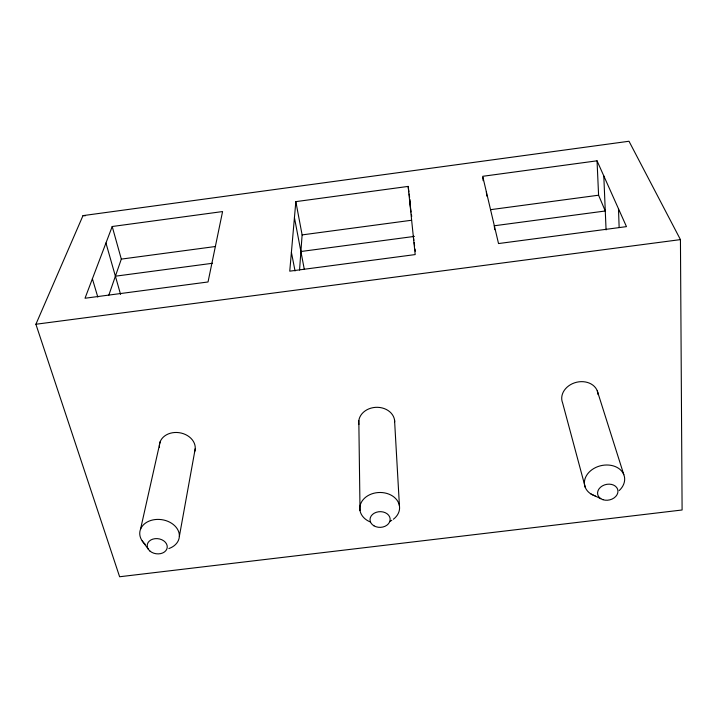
<?xml version="1.0" encoding="UTF-8"?>
<svg xmlns="http://www.w3.org/2000/svg" width="718" height="718" viewBox="0 0 718 718"><rect width="100%" height="100%" fill="white"/><g stroke="black" fill="none" stroke-linecap="round" stroke-linejoin="round"><path stroke-width="1.08" d="M299.55 270.04L302.116 234.903L295.834 201.632L408.156 186.411L408.892 191.841M295.834 201.632L289.749 271.162L415.183 254.576L408.156 186.411M179.356 536.391L195.242 448.633M140.531 529.22L160.159 441.758M108.804 295.233L121.315 259.108L112.205 226.511L222.58 211.559L208.032 281.968L85.02 298.239L112.205 226.511M35.9 324.249L82.992 215.624L629.004 141.249L680.44 239.615L682.1 509.986L119.619 576.751L35.9 324.249L680.44 239.615M597.044 160.814L482.711 176.305L498.525 243.555L626.473 226.628L597.044 160.814L598.588 195.206L605.274 210.993L494.172 225.784M121.315 259.108L215.579 246.489M302.116 234.903L411.585 220.246M490.484 209.683L598.588 195.206M115.392 276.197L212.546 263.264M300.905 251.506L414.394 236.401M82.992 215.624L85.227 215.786M590.923 493.957L600.849 498.714M142.164 540.86L148.411 549.36M597.268 390.825L623.816 474.679M92.389 278.799L97.81 297.072M105.95 243.016L120.579 294.416M585.341 487.558L562.616 402.942A18.39 14.899 -14.3 0 1 576.653 382.236A18.39 14.899 -14.3 0 1 598.076 394.631M291.4 252.305L295.053 270.991M294.434 217.617L304.261 269.133M409.179 194.013L409.619 197.279M409.915 199.451L410.346 202.709M409.772 202.072L411.118 212.043M411.414 214.251L411.71 216.468M413.281 236.078L413.864 240.404M414.151 242.558L414.591 245.807M415.031 249.047L415.327 251.21M486.346 191.751L486.768 196.086M482.819 177.4L483.142 180.685M494.343 226.394L494.657 229.661M394.541 419.985L399.432 505.849M603.802 175.928L606.073 229.931M618.485 208.758L619.149 227.552M358.82 420.569L360.023 510.597M358.892 424.428A18.004 14.791 -2 0 1 375.415 407.357A18.004 14.791 -2 0 1 394.694 421.915M159.477 447.332A18.022 14.36 9.1 0 1 179.186 432.685A18.022 14.36 9.1 0 1 194.425 452.286M145.198 544.226A19.907 15.114 8 0 1 147.235 521.995A19.907 15.114 8 0 1 176.134 527.281A19.907 15.114 8 0 1 168.865 548.561M370.371 521.995A19.889 15.599 -2 0 1 363.245 499.548A19.889 15.599 -2 0 1 392.584 496.03A19.889 15.599 -2 0 1 393.374 519.24M391.804 520.308A19.889 15.599 -2 0 1 390.098 521.25M595.195 495.941A20.355 15.742 -13.1 0 1 587.602 473.916A20.355 15.742 -13.1 0 1 616.933 467.346A20.355 15.742 -13.1 0 1 619.212 490.565M373.97 525.827A10.07 7.844 -2 0 0 390.08 520.397A10.07 7.844 -2 0 0 376.241 512.311A10.07 7.844 -2 0 0 373.97 525.827M149.9 551.02A10.079 7.602 7.9 0 0 166.827 549.037A10.079 7.602 7.9 0 0 154.971 538.68A10.079 7.602 7.9 0 0 149.9 551.02M602.958 499.701A10.303 7.916 -12.9 0 0 617.965 491.022A10.303 7.916 -12.9 0 0 602.384 485.898A10.303 7.916 -12.9 0 0 602.958 499.701"/></g></svg>
